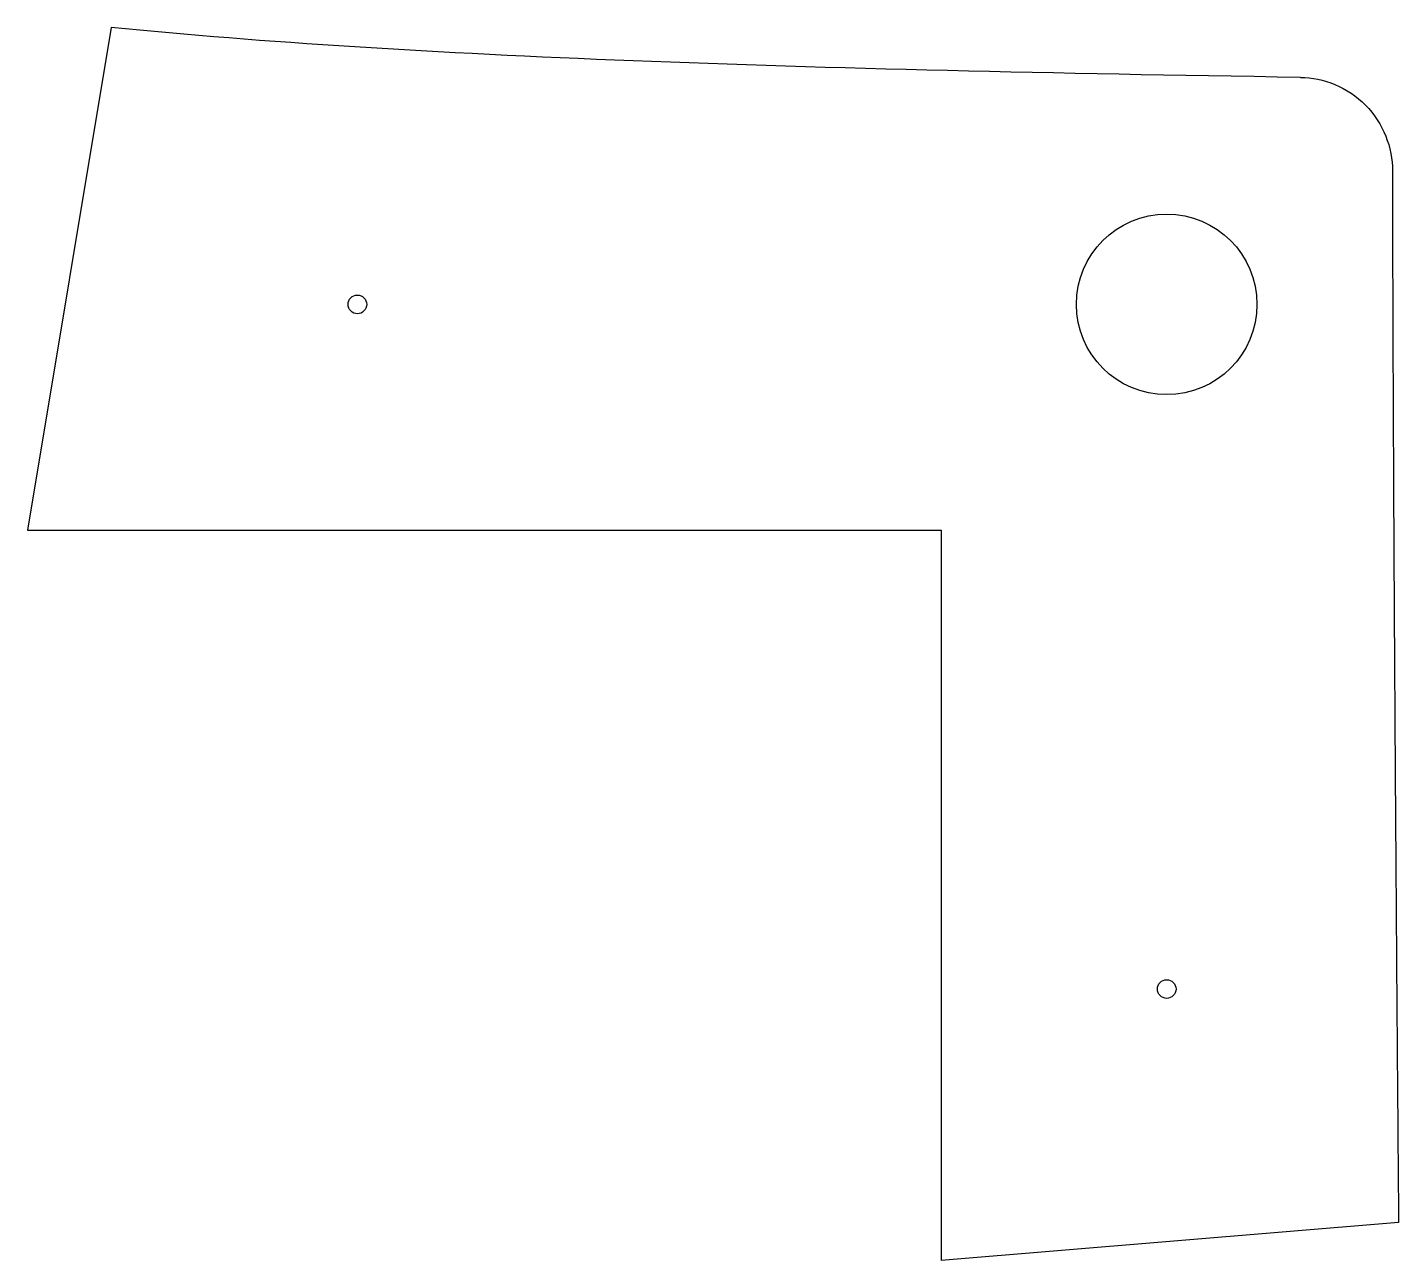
# Model space of a CAD drawing. Extents: x 128.9 to 151, y 70 to 89.8.
import ezdxf

# ---------------------------------------------------------------- set-up
doc = ezdxf.new("R2010")
doc.units = 0
doc.layers.add('Body012', color=7, linetype='CONTINUOUS')

msp = doc.modelspace()

# ---------------------------------------------------------------- linework, layer by layer
at = {"layer": 'Body012'}
for p, q in [((130.296, 89.7876, -3), (128.95, 81.7125, -3)), ((130.296, 89.7876, -3), (128.95, 81.7125, -3)), ((130.296, 89.7876), (128.95, 81.7125)), ((130.296, 89.7876), (128.95, 81.7125)), ((130.296, 89.7876, -3), (130.296, 89.7876)), ((130.296, 89.7876, -3), (130.296, 89.7876)), ((134.4, 85.3375, -3), (134.4, 85.3375)), ((134.4, 85.3375, -3), (134.4, 85.3375)), ((148.7, 85.3375, -3), (148.7, 85.3375)), ((148.7, 85.3375, -3), (148.7, 85.3375)), ((128.95, 81.7125, -3), (143.625, 81.7125, -3)), ((128.95, 81.7125, -3), (128.95, 81.7125)), ((128.95, 81.7125), (143.625, 81.7125)), ((128.95, 81.7125, -3), (128.95, 81.7125)), ((128.95, 81.7125, -3), (143.625, 81.7125, -3)), ((128.95, 81.7125), (143.625, 81.7125)), ((143.625, 81.7125, -3), (143.625, 69.975, -3)), ((143.625, 81.7125), (143.625, 69.975)), ((143.625, 81.7125, -3), (143.625, 81.7125)), ((143.625, 81.7125, -3), (143.625, 81.7125)), ((143.625, 81.7125, -3), (143.625, 69.975, -3)), ((143.625, 81.7125), (143.625, 69.975)), ((147.4, 74.3375, -3), (147.4, 74.3375)), ((147.4, 74.3375, -3), (147.4, 74.3375)), ((150.975, 70.5875, -3), (143.625, 69.975, -3)), ((150.975, 70.5875), (143.625, 69.975)), ((150.975, 70.5875, -3), (143.625, 69.975, -3)), ((150.975, 70.5875), (143.625, 69.975)), ((150.975, 70.5875, -3), (150.975, 70.5875)), ((150.975, 70.5875, -3), (150.975, 70.5875)), ((143.625, 69.975, -3), (143.625, 69.975)), ((143.625, 69.975, -3), (143.625, 69.975))]:
    msp.add_line(p, q, dxfattribs=at)
for centre, radius in [((147.25, 85.3375), 1.45), ((147.25, 85.3375), 1.45), ((147.25, 85.3375), 1.45), ((147.25, 85.3375), 1.45), ((134.25, 85.3375), 0.15), ((134.25, 85.3375), 0.15), ((134.25, 85.3375), 0.15), ((134.25, 85.3375), 0.15), ((147.25, 74.3375), 0.15), ((147.25, 74.3375), 0.15), ((147.25, 74.3375), 0.15), ((147.25, 74.3375), 0.15)]:
    msp.add_circle(centre, radius, dxfattribs=at)
for points, degree in [([(149.4, 88.9846, -3), (141.413, 89.1094, -3), (135.164, 89.2992, -3), (130.296, 89.7876, -3)], 3), ([(149.4, 88.9846), (141.413, 89.1094), (135.164, 89.2992), (130.296, 89.7876)], 3), ([(149.4, 88.9846, -3), (141.413, 89.1094, -3), (135.164, 89.2992, -3), (130.296, 89.7876, -3)], 3), ([(149.4, 88.9846), (141.413, 89.1094), (135.164, 89.2992), (130.296, 89.7876)], 3), ([(149.4, 88.9846, -3), (149.4, 88.9846)], 1), ([(149.4, 88.9846, -3), (149.4, 88.9846)], 1), ([(150.876, 87.4872, -3), (150.886, 81.32, -3), (150.975, 70.5875, -3)], 2), ([(150.876, 87.4872, -3), (150.876, 87.4872)], 1), ([(150.876, 87.4872), (150.886, 81.32), (150.975, 70.5875)], 2), ([(150.876, 87.4872, -3), (150.886, 81.32, -3), (150.975, 70.5875, -3)], 2), ([(150.876, 87.4872, -3), (150.876, 87.4872)], 1), ([(150.876, 87.4872), (150.886, 81.32), (150.975, 70.5875)], 2)]:
    msp.add_open_spline(points, degree=degree, dxfattribs=at)
for points in [[(149.4, 88.9846, -3), (149.763, 88.9826, -3), (150.163, 88.8273, -3), (150.444, 88.538, -3), (150.73, 88.2529, -3), (150.879, 87.8503, -3), (150.876, 87.4872, -3)], [(149.4, 88.9846, -3), (149.763, 88.9826, -3), (150.163, 88.8273, -3), (150.444, 88.538, -3), (150.73, 88.2529, -3), (150.879, 87.8503, -3), (150.876, 87.4872, -3)], [(149.4, 88.9846), (149.763, 88.9826), (150.163, 88.8273), (150.444, 88.538), (150.73, 88.2529), (150.879, 87.8503), (150.876, 87.4872)], [(149.4, 88.9846), (149.763, 88.9826), (150.163, 88.8273), (150.444, 88.538), (150.73, 88.2529), (150.879, 87.8503), (150.876, 87.4872)]]:
    msp.add_open_spline(points, degree=3, knots=[0, 0, 0, 0, 0.500007, 0.500007, 0.500007, 1, 1, 1, 1], dxfattribs=at)

doc.saveas('drawing.dxf')
